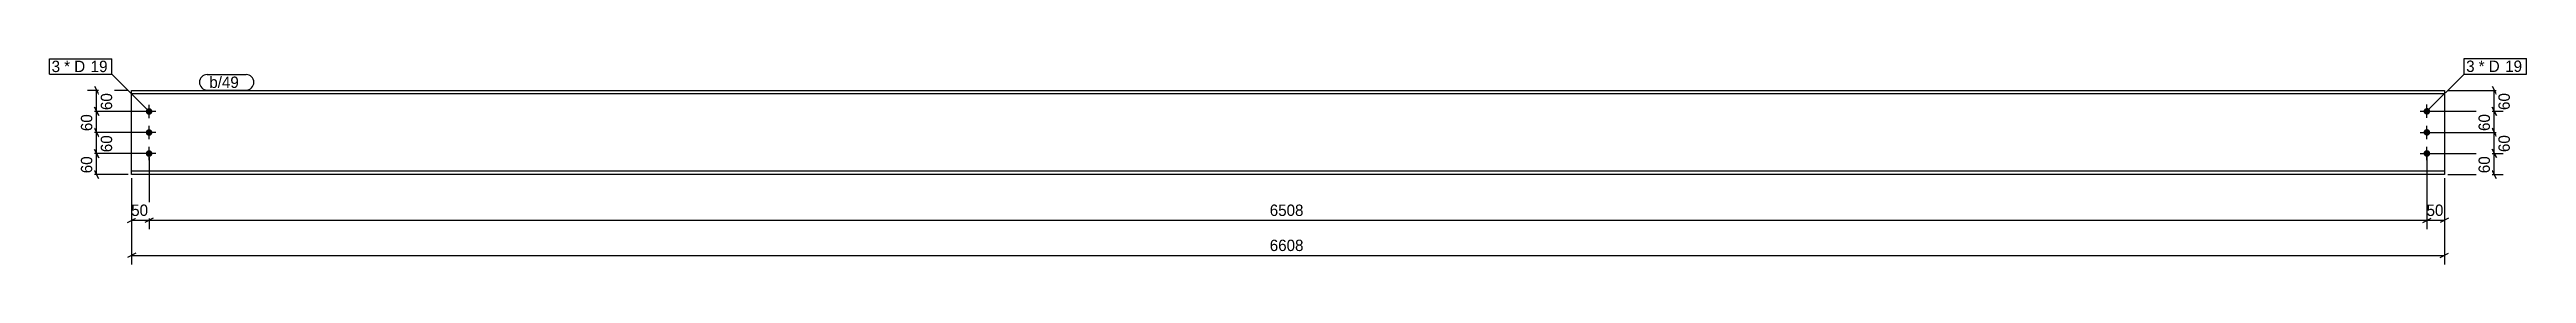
# Model space of a CAD drawing. Header units: millimetres. Extents: x 32 to 7108, y 32 to 618.
import ezdxf

# ---------------------------------------------------------------- set-up
doc = ezdxf.new("R2010")
doc.units = ezdxf.units.MM
doc.styles.add('Comic Sans MS', font='COMIC.TTF', dxfattribs={"height": 0.2})

msp = doc.modelspace()

# ---------------------------------------------------------------- hatches: boundary and pattern name
at = {"linetype": 'Continuous'}
for points in [[(306.9, 467.6, -1), (325.9, 467.6, -1)], [(6814.5, 468, -1), (6833.5, 468, -1)], [(306.9, 407.6, -1), (325.9, 407.6, -1)], [(306.9, 347.6, -1), (325.9, 347.6, -1)], [(6814.5, 408, -1), (6833.5, 408, -1)], [(6814.5, 348, -1), (6833.5, 348, -1)]]:
    msp.add_hatch(color=3, dxfattribs=at).paths.add_polyline_path(points)

# ---------------------------------------------------------------- linework, layer by layer
at = {"color": 8, "linetype": 'Continuous'}
for p, q in [((256.4, 527.6), (140.8, 527.6)), ((160.4, 539.6), (172.4, 515.6)), ((166.4, 467.6), (166.4, 527.6)), ((6884, 527.6), (7044.8, 527.6)), ((7010.4, 539.6), (7022.4, 515.6)), ((7016.4, 468), (7016.4, 527.6)), ((306.4, 467.6), (140.8, 467.6)), ((172.4, 455.6), (160.4, 479.6)), ((6834, 468), (7044.8, 468)), ((7022.4, 456), (7010.4, 480)), ((306.4, 407.6), (140.8, 407.6)), ((160.4, 419.6), (172.4, 395.6)), ((172.4, 335.6), (160.4, 359.6)), ((166.4, 347.6), (166.4, 407.6)), ((6834, 408), (7042, 408)), ((7022.4, 396), (7010.4, 420)), ((7022.4, 336), (7010.4, 360)), ((256.4, 287.6), (138, 287.6)), ((306.4, 347.6), (140.8, 347.6)), ((172.4, 275.6), (160.4, 299.6)), ((316.4, 337.6), (316.4, 132)), ((316.4, 337.6), (316.4, 132)), ((6824, 338), (6824, 132)), ((6834, 348), (7044.8, 348)), ((6884, 287.6), (7042, 287.6)), ((7022.4, 275.6), (7010.4, 299.6)), ((266.4, 277.6), (266.4, 132)), ((6874, 277.6), (6874, 132)), ((254.4, 151.6), (278.4, 163.6)), ((266.4, 157.6), (316.4, 157.6)), ((328.4, 163.6), (304.4, 151.6)), ((328.4, 163.6), (304.4, 151.6)), ((6812, 151.6), (6836, 163.6)), ((6824, 157.6), (6874, 157.6)), ((6886, 163.6), (6862, 151.6)), ((278.4, 63.6), (254.4, 51.6)), ((266.4, 57.6), (6874, 57.6)), ((6862, 51.6), (6886, 63.6))]:
    msp.add_line(p, q, dxfattribs=at)
at = {"color": 7, "linetype": 'Continuous'}
for p, q in [((266.4, 287.6), (266.4, 527.6)), ((266.4, 527.6), (6874, 527.6)), ((6874, 517.8), (266.4, 517.8)), ((6874, 527.6), (6874, 287.6)), ((6874, 297.4), (266.4, 297.4)), ((6874, 287.6), (266.4, 287.6))]:
    msp.add_line(p, q, dxfattribs=at)
at = {"color": 3, "linetype": 'Continuous'}
for p, q in [((335.4, 467.6), (297.4, 467.6)), ((316.4, 448.6), (316.4, 486.6)), ((316.4, 388.6), (316.4, 426.6)), ((6805, 468), (6843, 468)), ((6824, 449), (6824, 487)), ((6824, 389), (6824, 427)), ((335.4, 407.6), (297.4, 407.6)), ((316.4, 328.6), (316.4, 366.6)), ((6805, 408), (6843, 408)), ((6824, 329), (6824, 367)), ((335.4, 347.6), (297.4, 347.6)), ((6805, 348), (6843, 348))]:
    msp.add_line(p, q, dxfattribs=at)

# ---------------------------------------------------------------- wipeouts: each hides what was drawn before it
at = {"color": 0}
for points in [[(64.1, 579.7), (64.1, 611.7), (38, 611.7), (38, 579.7)], [(6962.2, 580.1), (6962.2, 612.1), (6936.1, 612.1), (6936.1, 580.1)]]:
    msp.add_wipeout(points, dxfattribs=at)

# ---------------------------------------------------------------- next in the draw order: wipeouts: each hides what was drawn before it
for points in [[(64.1, 579.7), (64.1, 611.7), (38, 611.7), (38, 579.7)], [(587.7, 534.6), (587.7, 566.6), (488.4, 566.6), (488.4, 534.6)], [(6962.2, 580.1), (6962.2, 612.1), (6936.1, 612.1), (6936.1, 580.1)], [(217.2, 530.1), (172.4, 530.1), (172.4, 465.1), (217.2, 465.1)], [(7067.2, 530.3), (7022.4, 530.3), (7022.4, 465.3), (7067.2, 465.3)], [(217.2, 410.1), (172.4, 410.1), (172.4, 345.1), (217.2, 345.1)], [(6881.5, 163.6), (6881.5, 208.4), (6816.6, 208.4), (6816.6, 163.6)], [(3628.7, 63.6), (3628.7, 108.4), (3511.7, 108.4), (3511.7, 63.6)]]:
    msp.add_wipeout(points, dxfattribs=at)

# ---------------------------------------------------------------- next in the draw order: linework, layer by layer
at = {"color": 7, "linetype": 'Continuous'}
for p, q in [((32, 573.7), (32, 617.7)), ((6824, 468), (6930.1, 574.1)), ((6930.1, 574.1), (6930.1, 618.1))]:
    msp.add_line(p, q, dxfattribs=at)
at = {"color": 8, "linetype": 'Continuous'}
for p, q in [((306.4, 467.6), (138, 467.6)), ((160.4, 479.6), (172.4, 455.6)), ((166.4, 407.6), (166.4, 467.6)), ((6834, 468), (7042, 468)), ((7010.4, 480), (7022.4, 456)), ((7016.4, 408), (7016.4, 468)), ((306.4, 407.6), (138, 407.6)), ((172.4, 395.6), (160.4, 419.6)), ((160.4, 359.6), (172.4, 335.6)), ((306.4, 347.6), (138, 347.6)), ((166.4, 287.6), (166.4, 347.6)), ((6824, 338), (6824, 132)), ((6874, 277.6), (6874, 32)), ((316.4, 157.6), (6824, 157.6)), ((6812, 151.6), (6836, 163.6))]:
    msp.add_line(p, q, dxfattribs=at)

# ---------------------------------------------------------------- next in the draw order: texts
at = {"color": 3, "style": 'Comic Sans MS'}
for p in [(210.8, 471.5), (7060.8, 471.7), (210.8, 351.5)]:
    msp.add_text('60', height=32.38, rotation=90.00021, dxfattribs=at).set_placement(p)
for s, p in [('50', (6823, 170)), ('6608', (3518.1, 70))]:
    msp.add_text(s, height=32.38, dxfattribs=at).set_placement(p)

# ---------------------------------------------------------------- next in the draw order: wipeouts: each hides what was drawn before it
at = {"color": 0}
for points in [[(139.9, 579.7), (139.9, 611.7), (73.7, 611.7), (73.7, 579.7)], [(587.7, 534.6), (587.7, 566.6), (488.4, 566.6), (488.4, 534.6)], [(7038, 580.1), (7038, 612.1), (6971.8, 612.1), (6971.8, 580.1)]]:
    msp.add_wipeout(points, dxfattribs=at)

# ---------------------------------------------------------------- next in the draw order: linework, layer by layer
at = {"color": 7, "linetype": 'Continuous'}
for p, q in [((482.4, 572.6), (593.7, 572.6)), ((482.4, 528.6), (593.7, 528.6))]:
    msp.add_line(p, q, dxfattribs=at)
for centre, start, end in [((482.4, 550.6), 90, 270), ((593.7, 550.6), 270, 90)]:
    msp.add_arc(centre, 22, start, end, dxfattribs=at)

# ---------------------------------------------------------------- next in the draw order: texts
at = {"color": 3, "style": 'Comic Sans MS'}
msp.add_text('b/49', height=32.38, dxfattribs=at).set_placement((488.4, 534.6))

# ---------------------------------------------------------------- next in the draw order: wipeouts: each hides what was drawn before it
at = {"color": 0}
for points in [[(139.9, 579.7), (139.9, 611.7), (73.7, 611.7), (73.7, 579.7)], [(7038, 580.1), (7038, 612.1), (6971.8, 612.1), (6971.8, 580.1)], [(160.4, 470.1), (115.6, 470.1), (115.6, 405.1), (160.4, 405.1)], [(7010.4, 470.5), (6965.6, 470.5), (6965.6, 405.5), (7010.4, 405.5)], [(160.4, 350.1), (115.6, 350.1), (115.6, 285.1), (160.4, 285.1)], [(323.9, 163.6), (323.9, 208.4), (258.9, 208.4), (258.9, 163.6)], [(3628.7, 163.6), (3628.7, 208.4), (3511.7, 208.4), (3511.7, 163.6)]]:
    msp.add_wipeout(points, dxfattribs=at)

# ---------------------------------------------------------------- next in the draw order: linework, layer by layer
at = {"color": 8, "linetype": 'Continuous'}
for p, q in [((6834, 408), (7044.8, 408)), ((7010.4, 420), (7022.4, 396)), ((7016.4, 348), (7016.4, 408)), ((266.4, 277.6), (266.4, 32))]:
    msp.add_line(p, q, dxfattribs=at)

# ---------------------------------------------------------------- next in the draw order: texts
at = {"color": 3, "style": 'Comic Sans MS'}
for s, height, p in [('3', 32.4, (38, 579.7)), ('3', 32.4, (6936.1, 580.1)), ('50', 32.38, (265.3, 170)), ('6508', 32.38, (3518.1, 170))]:
    msp.add_text(s, height=height, dxfattribs=at).set_placement(p)
for p in [(154, 411.5), (7004, 411.9), (154, 291.5)]:
    msp.add_text('60', height=32.38, rotation=90.00021, dxfattribs=at).set_placement(p)

# ---------------------------------------------------------------- next in the draw order: wipeouts: each hides what was drawn before it
at = {"color": 0}
for points in [[(194.7, 579.7), (194.7, 611.7), (149.5, 611.7), (149.5, 579.7)], [(7092.8, 580.1), (7092.8, 612.1), (7047.6, 612.1), (7047.6, 580.1)]]:
    msp.add_wipeout(points, dxfattribs=at)

# ---------------------------------------------------------------- next in the draw order: wipeouts: each hides what was drawn before it
for points in [[(194.7, 579.7), (194.7, 611.7), (149.5, 611.7), (149.5, 579.7)], [(7092.8, 580.1), (7092.8, 612.1), (7047.6, 612.1), (7047.6, 580.1)], [(7067.2, 410.5), (7022.4, 410.5), (7022.4, 345.5), (7067.2, 345.5)]]:
    msp.add_wipeout(points, dxfattribs=at)

# ---------------------------------------------------------------- next in the draw order: linework, layer by layer
at = {"color": 7, "linetype": 'Continuous'}
for p, q in [((32, 617.7), (210.3, 617.7)), ((32, 573.7), (210.3, 573.7)), ((210.3, 573.7), (210.3, 617.7)), ((316.4, 467.6), (210.3, 573.7)), ((6930.1, 618.1), (7108.4, 618.1)), ((6930.1, 574.1), (7108.4, 574.1)), ((7108.4, 574.1), (7108.4, 618.1))]:
    msp.add_line(p, q, dxfattribs=at)
at = {"color": 8, "linetype": 'Continuous'}
for p, q in [((7010.4, 360), (7022.4, 336)), ((6834, 348), (7042, 348)), ((7016.4, 287.6), (7016.4, 348))]:
    msp.add_line(p, q, dxfattribs=at)

# ---------------------------------------------------------------- next in the draw order: texts
at = {"color": 3, "style": 'Comic Sans MS'}
for s, p in [('* D', (73.7, 579.7)), ('19', (149.5, 579.7)), ('* D', (6971.8, 580.1)), ('19', (7047.6, 580.1))]:
    msp.add_text(s, height=32.38, dxfattribs=at).set_placement(p)
msp.add_text('60', height=32.38, rotation=90.00021, dxfattribs=at).set_placement((7060.8, 351.9))

# ---------------------------------------------------------------- next in the draw order: wipeouts: each hides what was drawn before it
at = {"color": 0}
msp.add_wipeout([(7010.4, 350.3), (6965.6, 350.3), (6965.6, 285.3), (7010.4, 285.3)], dxfattribs=at)

# ---------------------------------------------------------------- next in the draw order: texts
at = {"color": 3, "style": 'Comic Sans MS'}
msp.add_text('60', height=32.38, rotation=90.00021, dxfattribs=at).set_placement((7004, 291.7))

doc.saveas('drawing.dxf')
